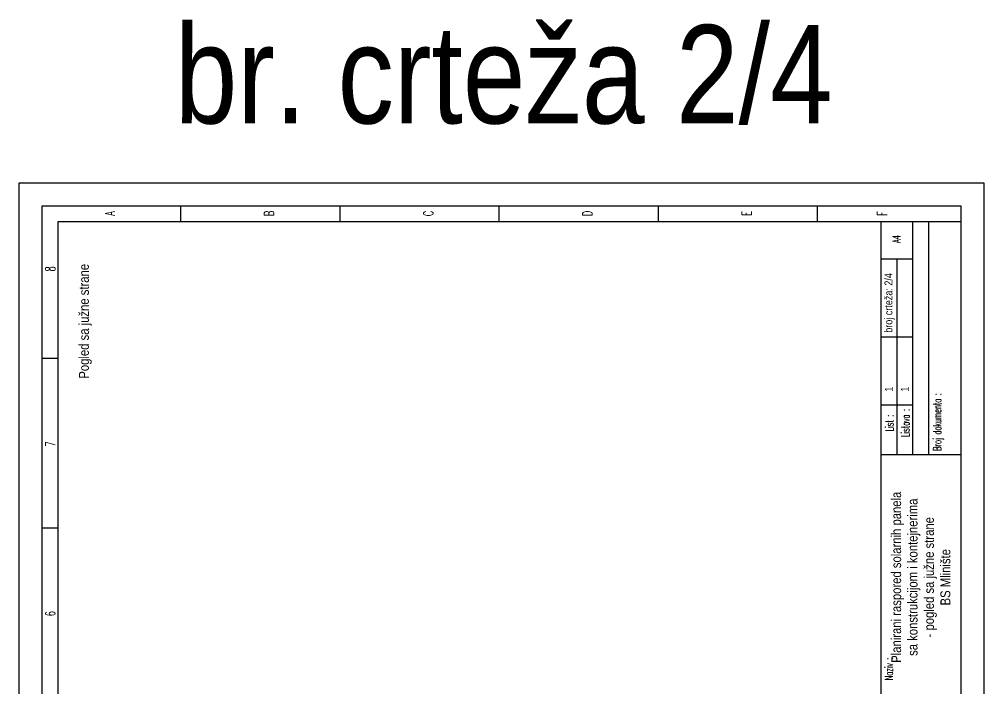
# Model space of a CAD drawing. Header units: millimetres. Extents: x 17886 to 18265, y -8727 to -7321.
# Drawn here: x 17885.7 to 18032.7, y -7811.2 to -7709.2 of the extents above; entities that cross this region are included whole.
import ezdxf

# ---------------------------------------------------------------- set-up
doc = ezdxf.new("R2010")
doc.units = ezdxf.units.MM
for name, color, linetype in [('00 uvodnice', 82, 'Continuous'), ('01-KOSTUR ORMARA', 7, 'Continuous'), ('OO cn60', 1, 'Continuous')]:
    doc.layers.add(name, color=color, linetype=linetype)
doc.styles.add('ARIAL NARROW', font='ARIALN.TTF')
doc.styles.add('simboli', font='symbol.ttf', dxfattribs={"width": 0.6, "height": 2.2})

# ---------------------------------------------------------------- blocks, each defined once
blk = doc.blocks.new('Zaglavlje A4 prazno-Sue')
at = {"color": 7, "true_color": 0xffffff}
blk.add_lwpolyline([(297, 0), (0, 0), (0, 210), (297, 210)], close=True, dxfattribs=at)
at = {"layer": '01-KOSTUR ORMARA'}
for p, q in [((221.78, 201.53), (221.78, 205)), ((258.75, 201.53), (258.75, 205)), ((288.53, 174.79), (292, 174.79)), ((288.53, 140.13), (292, 140.13)), ((288.53, 105.48), (292, 105.48)), ((288.53, 70.83), (292, 70.83)), ((288.53, 36.17), (292, 36.17)), ((248.58, 15.4), (248.58, 22.33)), ((263.39, 15.4), (263.39, 22.33)), ((280.35, 15.4), (280.35, 22.33)), ((237.86, 18.86), (280.35, 18.86)), ((237.86, 15.4), (288.53, 15.4)), ((237.86, 11.93), (288.53, 11.93))]:
    blk.add_line(p, q, dxfattribs=at)
for points in [[(7, 205), (292, 205), (292, 5), (7, 5)], [(7, 22.33), (288.53, 22.33), (288.53, 5), (7, 5)], [(184.55, 22.33), (237.86, 22.33), (237.86, 5), (184.55, 5)]]:
    blk.add_lwpolyline(points, close=True, dxfattribs=at)
blk.add_lwpolyline([(7, 201.53), (288.53, 201.53), (288.53, 5)], dxfattribs=at)
at = {"layer": 'OO cn60', "color": 0, "linetype": 'Continuous', "style": 'simboli'}
for s, insert, char_height, width, attachment_point in [('{\\Fsimplex|c238;6}', (203.17, 204.3), 2.1214, 5.8258, 2), ('{\\Fsimplex|c238;7}', (240.13, 204.3), 2.1214, 5.8258, 2), ('{\\Fsimplex|c238;8}', (278.25, 204.3), 2.1214, 5.8258, 2), ('{\\Fsimplex|c238;A}', (290.3, 191.31), 2.1214, 5.8258, 2), ('{\\Fsimplex|c238;B}', (290.3, 156.66), 2.1214, 5.8258, 2), ('{\\Fsimplex|c238;C}', (290.3, 122), 2.1214, 5.8258, 2), ('{\\Fsimplex|c238;D}', (290.3, 87.35), 2.1214, 5.8258, 2), ('{\\Fsimplex|c238;E}', (290.3, 52.7), 2.1214, 5.8258, 2), ('{\\Fsimplex|c238;F}', (290.3, 23.18), 2.1214, 5.8258, 2), ('{\\Fsimplex|c238;Naziv :}', (191.15, 21.56), 1.7679, 11.3046, 2), ('{\\Fsimplex|c238;List :}', (244.68, 21.41), 1.7679, 11.3046, 2), ('{\\Fsimplex|c238;A4}', (284.73, 19.89), 1.7679, 4.0787, 2), ('{\\Fsimplex|c238;Listova :}', (244.68, 17.94), 1.7679, 11.3046, 2), ('{\\Fsimplex|c238;Broj dokumenta :}', (238.58, 11.01), 1.7679, 16.5025, 1)]:
    blk.add_mtext(s, dxfattribs=dict(at, insert=insert, char_height=char_height, width=width, attachment_point=attachment_point))

msp = doc.modelspace()

# ---------------------------------------------------------------- block references
at = {"xscale": 0.7, "yscale": 0.7, "zscale": 0.7, "rotation": 90}
msp.add_blockref('Zaglavlje A4 prazno-Sue', (18032.67926, -7942.01207), dxfattribs=at)

# ---------------------------------------------------------------- texts
at = {"color": 0, "linetype": 'Continuous', "insert": (17894.78064, -7755.22611), "char_height": 1.5, "width": 45.4526974, "attachment_point": 2, "rotation": 90, "style": 'ARIAL NARROW'}
msp.add_mtext('{\\C256;Pogled sa južne strane}', dxfattribs=at)
at = {"layer": '00 uvodnice', "color": 1, "linetype": 'Continuous', "insert": (17959.50963, -7710.07662), "char_height": 15, "width": 136.7183266, "attachment_point": 2, "style": 'ARIAL NARROW'}
msp.add_mtext('br. crteža 2/4', dxfattribs=at)
at = {"layer": '00 uvodnice', "color": 0, "linetype": 'Continuous', "rotation": 90, "style": 'ARIAL NARROW'}
for s, insert, char_height, width, attachment_point in [('broj crteža: 2/4', (18017.56026, -7756.97232), 1.2, 11.4146392, 1), ('1', (18017.61993, -7765.94574), 1.2, 7.5439395, 1), ('1', (18020.04567, -7765.94574), 1.2, 7.5439395, 1), ('Planirani raspored solarnih panela\\Psa konstrukcijom i kontejnerima \\P- pogled sa južne strane\\PBS Mlinište', (18018.58482, -7794.23187), 1.5, 35.6028121, 2)]:
    msp.add_mtext(s, dxfattribs=dict(at, insert=insert, char_height=char_height, width=width, attachment_point=attachment_point))

doc.saveas('drawing.dxf')
